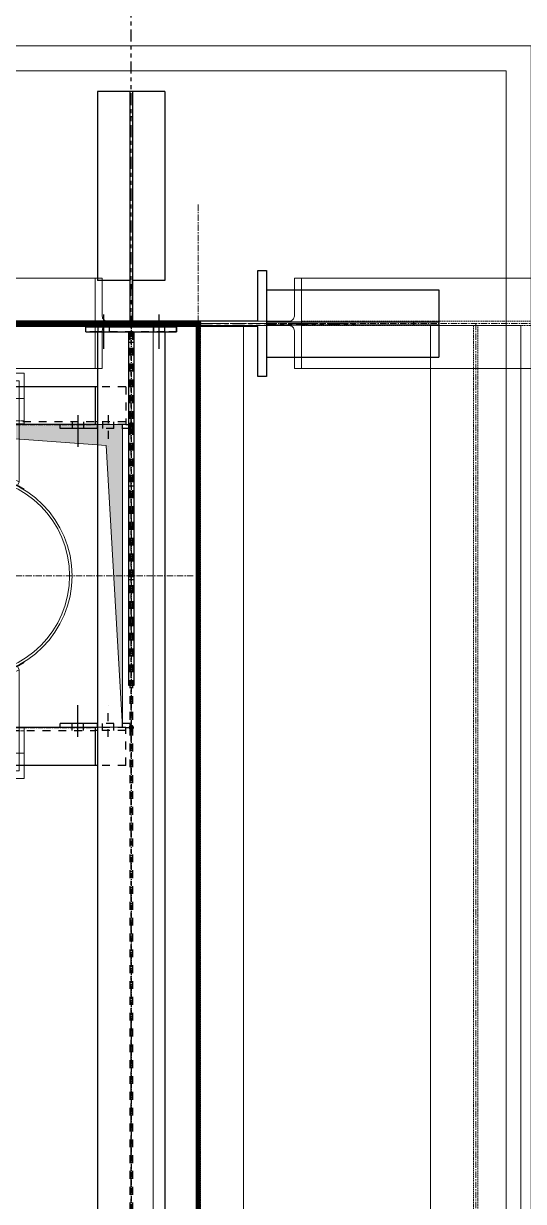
# Model space of a CAD drawing. Header units: inches. Extents: x 209270 to 234360, y -180214 to -150194.
# Drawn here: x 228165 to 229156, y -157003 to -154670 of the extents above; entities that cross this region are included whole.
import ezdxf

# ---------------------------------------------------------------- set-up
doc = ezdxf.new("R2010")
doc.units = ezdxf.units.IN
doc.header["$LTSCALE"] = 10
doc.header["$MEASUREMENT"] = 0
for name, pattern in [('CENTER', [2, 1.25, -0.25, 0.25, -0.25]), ('CENTER2', [1.125, 0.75, -0.125, 0.125, -0.125]), ('DXK_LINE_DOT2', [3.9198, 1.9599, -1.9599]), ('DXK_LINE_DOT5', [7.8785, 2.979, -0.9799, 0.9799, -0.9799, 0.9799, -0.9799]), ('HIDDEN', [0.375, 0.25, -0.125])]:
    doc.linetypes.add(name, pattern=pattern)
doc.layers.get('0').update_dxf_attribs({"color": 1})
for name, color, linetype in [('$AUDIT_BAD_LAYER1', 1, 'Continuous'), ('_BLUE_0', 5, 'Continuous'), ('_BLUE_1', 5, 'Continuous'), ('_BLUE_2', 5, 'Continuous'), ('_BLUE_4', 5, 'Continuous')]:
    doc.layers.add(name, color=color, linetype=linetype)
for name, color, linetype, lineweight in [('CEN', 1, 'CENTER', 9), ('CENETR LINE', 1, 'CENTER2', 9), ('DIM.', 1, 'Continuous', 13), ('handrail', 1, 'FENCELINE1', 9), ('HIDDEN', 1, 'HIDDEN', 9), ('MAIN OBJECT', 1, 'Continuous', 18), ('Sheeting', 1, 'Continuous', 0), ('STR25', 1, 'Continuous', 5)]:
    doc.layers.add(name, color=color, linetype=linetype, lineweight=lineweight)
doc.linetypes.add('FENCELINE1', pattern='A,0.25,-0.1,[133,arial.ttf,S=0.1,R=0,X=-0.1,Y=0],-0.1,1', length=1.45)

# ---------------------------------------------------------------- blocks, each defined once
blk = doc.blocks.new('A$C426f7GU6TT')
at = {"layer": 'CEN'}
for p, q in [((0, 235.7), (0, -235.7)), ((-235.7, 0), (235.7, 0))]:
    blk.add_line(p, q, dxfattribs=at)
blk.add_circle((0, 0), 5, dxfattribs=at)
at = {"layer": 'MAIN OBJECT'}
blk.add_lwpolyline([(4.4, -180.2, 0.414214), (14.6, -190.4), (89.4, -190.4), (89.4, -204.7), (-89.4, -204.7), (-89.4, -190.4), (-14.6, -190.4, 0.414214), (-4.4, -180.2), (-4.4, 180.2, 0.414214), (-14.6, 190.4), (-89.4, 190.4), (-89.4, 204.7), (89.4, 204.7), (89.4, 190.4), (14.6, 190.4, 0.414214), (4.4, 180.2), (4.4, -180.2)], format="xyb", dxfattribs=at)
blk = doc.blocks.new('A$C94658011')
at = {"layer": 'MAIN OBJECT'}
h = blk.add_hatch(color=6, dxfattribs=at)
h.dxf.hatch_style = 1
h.paths.add_polyline_path([(300, 300), (-300, 300), (-300, -300), (-267.5, 258.2)])
at = {"layer": 'CEN'}
for p, q in [((0, 420, 0), (0, -420, 0)), ((-440, 0), (430, 0))]:
    blk.add_line(p, q, dxfattribs=at)
at = {"layer": 'CENETR LINE'}
for p, q in [((0, 194.6, 52558611.8), (0, 401.3, 55275867.8)), ((105, 351.1, 2717256.1), (-105, 351.1, 2717256.1)), ((98, 351.1, 2717256.1), (-98, 351.1, 2717256.1)), ((-83, 351.1, 2717256.1), (-27, 351.1, 0)), ((-45, 369.1, 0), (-45, 333.1, 0)), ((-45, 369.1, 0), (-45, 333.1, 0)), ((27, 351.1, 0), (63, 351.1, 0)), ((45, 369.1, 0), (45, 333.1, 0)), ((45, 369.1, 0), (45, 333.1, 0)), ((350.1, -105), (350.1, 105, 0)), ((350.1, -98, 0), (350.1, 98, 0)), ((350.1, 83, 0), (350.1, 27, -2717256.1)), ((368.1, 45, -2717256.1), (332.1, 45, -2717256.1)), ((368.1, 45, -2717256.1), (332.1, 45, -2717256.1)), ((193.6, 0, 49841355.7), (400.3, 0, 52558611.8)), ((368.1, -45, -2717256.1), (332.1, -45, -2717256.1)), ((368.1, -45, -2717256.1), (332.1, -45, -2717256.1)), ((350.1, -27, -2717256.1), (350.1, -63, -2717256.1)), ((0, -194.6, 52558611.8), (0, -401.3, 55275867.8)), ((-45, -369.1, 0), (-45, -333.1, 0)), ((-45, -369.1, 0), (-45, -333.1, 0)), ((45, -369.1, 0), (45, -333.1, 0)), ((45, -369.1, 0), (45, -333.1, 0)), ((105, -351.1, 2717256.1), (-105, -351.1, 2717256.1)), ((98, -351.1, 2717256.1), (-98, -351.1, 2717256.1)), ((-83, -351.1, 2717256.1), (-27, -351.1, 0)), ((27, -351.1, 0), (63, -351.1, 0))]:
    blk.add_line(p, q, dxfattribs=at)
at = {"layer": 'HIDDEN'}
for p, q in [((-5, 401.3, 0), (-5, 307.3, 0)), ((5, 307.3, 0), (5, 401.3, 0)), ((-105, 307.3, 2717256.1), (105, 307.3, 2717256.1)), ((306.3, 105, 0), (306.3, -105)), ((400.3, 5, -2717256.1), (306.3, 5, -2717256.1)), ((306.3, -5, -2717256.1), (400.3, -5, -2717256.1)), ((-105, -307.3, 2717256.1), (105, -307.3, 2717256.1)), ((-5, -401.3, 0), (-5, -307.3, 0)), ((5, -307.3, 0), (5, -401.3, 0))]:
    blk.add_line(p, q, dxfattribs=at)
at = {"layer": 'MAIN OBJECT', "ltscale": 10}
for p, q in [((-3, 209, 56749858.4), (-3, 401.3, 55275867.8)), ((3, 209, 56749850.9), (3, 401.3, 55275867.8)), ((-95, 186.1, -4474740.4), (-95, 386.1, -2717256.1)), ((-95, 386.1, -2717256.1), (95, 386.1, -2717256.1)), ((-5, 386.1, -5434512.1), (5, 386.1, -5434512.1)), ((95, 386.1, -2717256.1), (95, 186.2, -4474455.9)), ((-95, 186.2, 2717256.1), (-91.4, 179, 2717256.1)), ((95, 186.2, 2717256.1), (91.3, 179, 2717256.1)), ((185.2, 95), (178, 91.4)), ((185.1, 95, -7191996.4), (385.1, 95, -5434512.1)), ((385.1, 95, -5434512.1), (385.1, -95, -5434512.1)), ((208, 3, 54032602.3), (400.3, 3, 52558611.8)), ((385.1, 5, -8151768.2), (385.1, -5, -8151768.2)), ((208, -3, 54032594.8), (400.3, -3, 52558611.8)), ((185.2, -95), (178, -91.3)), ((385.1, -95, -5434512.1), (185.2, -95, -7191711.9)), ((-95, -186.2, 2717256.1), (-91.4, -179, 2717256.1)), ((-95, -186.1, -4474740.4), (-95, -386.1, -2717256.1)), ((95, -186.2, 2717256.1), (91.3, -179, 2717256.1)), ((95, -386.1, -2717256.1), (95, -186.2, -4474455.9)), ((-3, -209, 56749858.4), (-3, -401.3, 55275867.8)), ((3, -209, 56749850.9), (3, -401.3, 55275867.8)), ((-95, -386.1, -2717256.1), (95, -386.1, -2717256.1)), ((-5, -386.1, -5434512.1), (5, -386.1, -5434512.1))]:
    blk.add_line(p, q, dxfattribs=at)
at = {"layer": 'MAIN OBJECT', "color": 6, "elevation": 2717256.1}
blk.add_lwpolyline([(-300, -300), (-267.5, 258.2), (300, 300)], dxfattribs=at)
at = {"layer": 'MAIN OBJECT', "elevation": 2717256.1}
blk.add_lwpolyline([(-300, -300), (300, -300), (300, 300), (-300, 300)], close=True, dxfattribs=at)
at = {"layer": 'MAIN OBJECT'}
for centre, radius in [((-45, 351.1, 0), 9), ((45, 351.1, 0), 9), ((0, 0), 200), ((0, 0), 194.9), ((350.1, 45, -2717256.1), 9), ((350.1, -45, -2717256.1), 9), ((-45, -351.1, 0), 9), ((45, -351.1, 0), 9)]:
    blk.add_circle(centre, radius, dxfattribs=at)
at = {"layer": 'MAIN OBJECT', "ltscale": 10}
for centre, radius in [((-45, 351.1, 0), 9), ((45, 351.1, 0), 8.95), ((350.1, 45, -2717256.1), 9), ((350.1, -45, -2717256.1), 8.95), ((-45, -351.1, 0), 9), ((45, -351.1, 0), 8.95)]:
    blk.add_circle(centre, radius, dxfattribs=at)
for centre, radius, start, end in [((0, 0, 2717256.1), 201, 61.8045, 121.5044), ((0, 0, 2717256.1), 209, 62.9739, 117.0465), ((-1, 0), 201, 331.8045, 31.5044), ((-1, 0), 209, 332.9739, 27.0465), ((0, 0, 2717256.1), 201, 238.4956, 298.1955), ((0, 0, 2717256.1), 209, 242.9535, 297.0261)]:
    blk.add_arc(centre, radius, start, end, dxfattribs=at)
at = {"layer": 'STR25'}
for p, q in [((-105, 401.3, 2717256.1), (105, 401.3, 2717256.1)), ((-105, 401.3, 2717256.1), (-105, 301.1, 2717256.1)), ((105, 401.3, 2717256.1), (105, 301.1, 2717256.1)), ((-105, 301.1, 2717256.1), (105, 301.1, 2717256.1)), ((300.1, 105, 0), (300.1, -105)), ((400.3, 105, 0), (300.1, 105, 0)), ((400.3, 105, 0), (400.3, -105, 0)), ((400.3, -105, 0), (300.1, -105)), ((-105, -301.1, 2717256.1), (105, -301.1, 2717256.1)), ((-105, -401.3, 2717256.1), (-105, -301.1, 2717256.1)), ((105, -401.3, 2717256.1), (105, -301.1, 2717256.1)), ((-105, -401.3, 2717256.1), (105, -401.3, 2717256.1))]:
    blk.add_line(p, q, dxfattribs=at)
blk = doc.blocks.new('A$C2b85e723')
blk.add_blockref('A$C94658011', (0, 0))
blk = doc.blocks.new('MECH_DRAWING')
at = {"layer": 'CEN'}
for p, q in [((217212.2, -155263.7), (228311.6, -155263.7)), ((228712.2, -155263.7), (229208.3, -155263.7)), ((229061.8, -155263.7), (229061.8, -165259.3))]:
    blk.add_line(p, q, dxfattribs=at)
at = {"layer": 'CEN', "elevation": 0.8}
blk.add_lwpolyline([(217011.9, -155263.7), (228511.9, -155263.7), (228511.9, -165263.7), (217011.9, -165263.7)], close=True, dxfattribs=at)
at = {"layer": 'handrail', "const_width": 10, "elevation": -448149754.8}
blk.add_lwpolyline([(228511.9, -159158.7), (228511.9, -155263.7), (217011.9, -155263.7), (217011.9, -156838.4)], dxfattribs=at)
at = {"layer": 'HIDDEN', "elevation": 0.8}
blk.add_lwpolyline([(228307.2, -155268.1), (217216.6, -155268.1), (217216.6, -155259.3), (228307.2, -155259.3)], close=True, dxfattribs=at)
at = {"layer": 'HIDDEN'}
for points in [[(229203.9, -155268.1), (228716.6, -155268.1), (228716.6, -155259.3), (229203.9, -155259.3)], [(228507.5, -165259.3), (228507.5, -155268.1), (228516.3, -155268.1), (228516.3, -165259.3)]]:
    blk.add_lwpolyline(points, close=True, dxfattribs=at)
at = {"layer": 'HIDDEN', "elevation": 0}
blk.add_lwpolyline([(229066.2, -165259.3), (229066.2, -155268.1), (229057.4, -155268.1), (229057.4, -165259.3)], dxfattribs=at)
at = {"layer": 'MAIN OBJECT', "elevation": 0.8}
blk.add_lwpolyline([(228307.2, -155353.1), (217216.6, -155353.1), (217216.6, -155174.3), (228307.2, -155174.3)], close=True, dxfattribs=at)
at = {"layer": 'MAIN OBJECT'}
for points in [[(229203.9, -155353.1), (228716.6, -155353.1), (228716.6, -155174.3), (229203.9, -155174.3)], [(228422.5, -165259.3), (228422.5, -155268.1), (228601.3, -155268.1), (228601.3, -165259.3)]]:
    blk.add_lwpolyline(points, close=True, dxfattribs=at)
at = {"layer": 'MAIN OBJECT', "elevation": 0}
blk.add_lwpolyline([(229151.2, -165259.3), (229151.2, -155268.1), (228972.4, -155268.1), (228972.4, -165259.3)], dxfattribs=at)
at = {"layer": 'Sheeting'}
for points in [[(216351.9, -154713.7), (229171.9, -154713.7), (229171.9, -165813.7), (216351.9, -165813.7)], [(216401.9, -154763.7), (229121.9, -154763.7), (229121.9, -165763.7), (216401.9, -165763.7)]]:
    blk.add_lwpolyline(points, close=True, dxfattribs=at)
at = {"layer": '$AUDIT_BAD_LAYER1', "rotation": 270.0096740856855}
blk.add_blockref('A$C426f7GU6TT', (228511.9, -155263.7, -0.8), dxfattribs=at)
at = {"layer": 'DIM.', "xscale": -1}
blk.add_blockref('A$C2b85e723', (228061.9, -155763.7), dxfattribs=at)
blk = doc.blocks.new('GridLine-116860372-116904 - 114867')
at = {"layer": '_BLUE_2', "linetype": 'DXK_LINE_DOT5'}
blk.add_line((23950.6, 12454.5), (23950.6, 27661.7), dxfattribs=at)
blk = doc.blocks.new('GridLine-116860372-116908 - 114867')
at = {"layer": '_BLUE_2', "linetype": 'DXK_LINE_DOT5'}
blk.add_line((2535.4, 25070.8), (24512.1, 25070.8), dxfattribs=at)
blk = doc.blocks.new('Part-116860372-114886 - 114867')
at = {"layer": '_BLUE_4', "linetype": 'Continuous'}
blk.add_hatch(color=256, dxfattribs=at).paths.add_polyline_path([(23950.6, 25065.8, -1), (23950.6, 25075.8, -1)])
at = {"layer": '_BLUE_2', "linetype": 'Continuous'}
for p, q in [((23615.1, 24939.6), (23615.1, 25202.1)), ((23615.1, 25202.1), (23636.9, 25202.1)), ((23636.9, 25202.1), (23636.9, 25077.6)), ((24264.3, 25202.1), (24286, 25202.1)), ((24264.3, 25077.6), (24264.3, 25202.1)), ((24286, 25202.1), (24286, 24939.6)), ((23636.9, 25077.6), (24264.3, 25077.6)), ((24264.3, 25064.1), (23636.9, 25064.1)), ((23636.9, 25064.1), (23636.9, 24939.6)), ((24264.3, 24939.6), (24264.3, 25064.1)), ((23636.9, 24939.6), (23615.1, 24939.6)), ((24286, 24939.6), (24264.3, 24939.6))]:
    blk.add_line(p, q, dxfattribs=at)
at = {"layer": '_BLUE_4', "linetype": 'CENTER'}
blk.add_line((23950.6, 25070.8), (23950.6, 25070.8), dxfattribs=at)
at = {"layer": '_BLUE_4', "linetype": 'Continuous'}
blk.add_circle((23950.6, 25070.8), 5, dxfattribs=at)
blk = doc.blocks.new('Part-116860372-114889 - 114867')
at = {"layer": '_BLUE_4', "linetype": 'Continuous'}
blk.add_hatch(color=256, dxfattribs=at).paths.add_polyline_path([(23950.6, 25065.8, -1), (23950.6, 25075.8, -1)])
at = {"layer": '_BLUE_4', "linetype": 'CENTER'}
blk.add_line((20200.6, 25070.8), (23950.6, 25070.8), dxfattribs=at)
at = {"layer": '_BLUE_4', "linetype": 'Continuous'}
blk.add_circle((23950.6, 25070.8), 5, dxfattribs=at)
blk = doc.blocks.new('Part-116860372-114979 - 114867')
at = {"layer": '_BLUE_4', "linetype": 'Continuous'}
blk.add_hatch(color=256, dxfattribs=at).paths.add_polyline_path([(23950.6, 25065.8, -1), (23950.6, 25075.8, -1)])
at = {"layer": '_BLUE_1', "linetype": 'DXK_LINE_DOT2'}
for p, q in [((24033.8, 25050.3), (23867.3, 25050.3)), ((23947, 25050.3), (23947, 21670)), ((23954.1, 25050.3), (23954.1, 21670))]:
    blk.add_line(p, q, dxfattribs=at)
at = {"layer": '_BLUE_2', "linetype": 'Continuous'}
for p, q in [((23867.3, 25050.3), (23867.3, 21670)), ((24033.8, 25050.3), (24033.8, 21670))]:
    blk.add_line(p, q, dxfattribs=at)
at = {"layer": '_BLUE_4', "linetype": 'CENTER'}
blk.add_line((23950.6, 25070.8), (23950.6, 21320.8), dxfattribs=at)
at = {"layer": '_BLUE_4', "linetype": 'Continuous'}
blk.add_circle((23950.6, 25070.8), 5, dxfattribs=at)
blk = doc.blocks.new('Part-116860372-115850 - 114867')
at = {"layer": '_BLUE_1', "linetype": 'DXK_LINE_DOT2'}
for p, q in [((23867.3, 24810.8), (23867.3, 24820.8)), ((23928.3, 24820.8), (23928.3, 24810.8)), ((23947, 24810.8), (23867.3, 24810.8))]:
    blk.add_line(p, q, dxfattribs=at)
at = {"layer": '_BLUE_2', "linetype": 'Continuous'}
for p, q in [((23774.5, 24810.8), (23774.5, 24820.8)), ((23867.3, 24820.8), (23861.1, 24820.8)), ((23867.3, 24810.8), (23774.5, 24810.8))]:
    blk.add_line(p, q, dxfattribs=at)
blk = doc.blocks.new('Bolt-116860372-115845 - 114867')
at = {"layer": '_BLUE_1', "linetype": 'DXK_LINE_DOT2'}
for p, q in [((23893.3, 24047.5), (23893.3, 24126.2)), ((23879.6, 24070.8), (23879.6, 24080.8)), ((23879.6, 24063.7), (23879.6, 24070.8)), ((23907.1, 24070.8), (23907.1, 24080.8)), ((23907.1, 24063.7), (23907.1, 24070.8))]:
    blk.add_line(p, q, dxfattribs=at)
at = {"layer": '_BLUE_2', "linetype": 'Continuous'}
for p, q in [((23818.3, 24047.5), (23818.3, 24126.2)), ((23804.6, 24070.8), (23804.6, 24080.8)), ((23804.6, 24063.7), (23804.6, 24070.8)), ((23832.1, 24070.8), (23832.1, 24080.8)), ((23832.1, 24063.7), (23832.1, 24070.8))]:
    blk.add_line(p, q, dxfattribs=at)
blk = doc.blocks.new('Bolt-116860372-115851 - 114867')
at = {"layer": '_BLUE_1', "linetype": 'DXK_LINE_DOT2'}
for p, q in [((23879.5, 24828), (23879.5, 24820.8)), ((23879.5, 24820.8), (23879.5, 24810.8)), ((23893.3, 24844.2), (23893.3, 24765.5)), ((23907, 24828), (23907, 24820.8)), ((23907, 24820.8), (23907, 24810.8))]:
    blk.add_line(p, q, dxfattribs=at)
at = {"layer": '_BLUE_2', "linetype": 'Continuous'}
for p, q in [((23804.5, 24828), (23804.5, 24820.8)), ((23804.5, 24820.8), (23804.5, 24810.8)), ((23818.3, 24844.2), (23818.3, 24765.5)), ((23832, 24828), (23832, 24820.8)), ((23832, 24820.8), (23832, 24810.8))]:
    blk.add_line(p, q, dxfattribs=at)
blk = doc.blocks.new('Part-116860372-150317 - 114867')
at = {"layer": '_BLUE_1', "linetype": 'DXK_LINE_DOT2'}
blk.add_line((24286, 25154.1), (24286, 24987.6), dxfattribs=at)
at = {"layer": '_BLUE_2', "linetype": 'Continuous'}
for p, q in [((24286, 25154.1), (24713.1, 25154.1)), ((24713.1, 25154.1), (24713.1, 25074.4)), ((24713.1, 25074.4), (24286, 25074.4)), ((24713.1, 25067.3), (24286, 25067.3)), ((24650.6, 25067.3), (24650.6, 25074.4)), ((24713.1, 25074.4), (24713.1, 25067.3)), ((24713.1, 25067.3), (24713.1, 24987.6)), ((24286, 24987.6), (24713.1, 24987.6))]:
    blk.add_line(p, q, dxfattribs=at)
blk = doc.blocks.new('Part-116860372-115096 - 114867')
at = {"layer": '_BLUE_4', "linetype": 'Continuous'}
for points in [[(22700.6, 24065.8, -1), (22700.6, 24075.8, -1)], [(23950.6, 24065.8, -1), (23950.6, 24075.8, -1)]]:
    blk.add_hatch(color=256, dxfattribs=at).paths.add_polyline_path(points)
at = {"layer": '_BLUE_1', "linetype": 'DXK_LINE_DOT2'}
for p, q in [((22714.1, 24070.8), (22714.1, 23977.1)), ((22790.1, 24070.8), (22714.1, 24070.8)), ((22783.8, 24063.7), (22714.1, 24063.7)), ((22790.1, 24063.7), (23861.1, 24063.7)), ((23519.3, 24070.8), (23256.8, 24070.8)), ((23937, 24070.8), (23861.1, 24070.8)), ((23937, 24063.7), (23867.3, 24063.7)), ((23937, 23977.1), (23937, 24070.8)), ((22783.8, 23977.1), (22714.1, 23977.1)), ((23519.3, 23977.1), (23256.8, 23977.1)), ((23937, 23977.1), (23867.3, 23977.1))]:
    blk.add_line(p, q, dxfattribs=at)
at = {"layer": '_BLUE_2', "linetype": 'Continuous'}
for p, q in [((22783.8, 24063.7), (22790.1, 24063.7)), ((23256.8, 24070.8), (22790.1, 24070.8)), ((22790.1, 24070.8), (22790.1, 23977.1)), ((23861.1, 24070.8), (23519.3, 24070.8)), ((23861.1, 24070.8), (23861.1, 23977.1)), ((23867.3, 24063.7), (23861.1, 24063.7)), ((23256.8, 23977.1), (22783.8, 23977.1)), ((23867.3, 23977.1), (23519.3, 23977.1))]:
    blk.add_line(p, q, dxfattribs=at)
at = {"layer": '_BLUE_4', "linetype": 'CENTER'}
for p, q in [((22700.6, 24070.8), (22714.1, 24070.8)), ((22790.1, 24070.8), (23256.8, 24070.8)), ((23519.3, 24070.8), (23861.1, 24070.8)), ((23937, 24070.8), (23950.6, 24070.8))]:
    blk.add_line(p, q, dxfattribs=at)
at = {"layer": '_BLUE_4', "linetype": 'Continuous'}
for centre in [(22700.6, 24070.8), (23950.6, 24070.8)]:
    blk.add_circle(centre, 5, dxfattribs=at)
blk = doc.blocks.new('Part-116860372-115097 - 114867')
at = {"layer": '_BLUE_4', "linetype": 'Continuous'}
for points in [[(23013.1, 24815.8, -1), (23013.1, 24825.8, -1)], [(23950.6, 24815.8, -1), (23950.6, 24825.8, -1)]]:
    blk.add_hatch(color=256, dxfattribs=at).paths.add_polyline_path(points)
at = {"layer": '_BLUE_1', "linetype": 'DXK_LINE_DOT2'}
for p, q in [((23519.3, 24914.6), (23256.8, 24914.6)), ((23937, 24914.6), (23867.3, 24914.6)), ((23937, 24914.6), (23937, 24820.8)), ((23519.3, 24828), (23025.6, 24828)), ((23519.3, 24820.8), (23256.8, 24820.8)), ((23937, 24828), (23519.3, 24828)), ((23937, 24820.8), (23861.1, 24820.8))]:
    blk.add_line(p, q, dxfattribs=at)
at = {"layer": '_BLUE_2', "linetype": 'Continuous'}
for p, q in [((23060.6, 24914.6), (23060.6, 24877.1)), ((23256.8, 24914.6), (23060.6, 24914.6)), ((23867.3, 24914.6), (23519.3, 24914.6)), ((23861.1, 24914.6), (23861.1, 24820.8)), ((23025.6, 24877.1), (23025.6, 24820.8)), ((23060.6, 24877.1), (23025.6, 24877.1)), ((23256.8, 24820.8), (23025.6, 24820.8)), ((23861.1, 24820.8), (23519.3, 24820.8)), ((23867.3, 24828), (23861.1, 24828))]:
    blk.add_line(p, q, dxfattribs=at)
at = {"layer": '_BLUE_4', "linetype": 'CENTER'}
for p, q in [((23013.1, 24820.8), (23256.8, 24820.8)), ((23519.3, 24820.8), (23861.1, 24820.8)), ((23937, 24820.8), (23950.6, 24820.8))]:
    blk.add_line(p, q, dxfattribs=at)
at = {"layer": '_BLUE_4', "linetype": 'Continuous'}
for centre in [(23013.1, 24820.8), (23950.6, 24820.8)]:
    blk.add_circle(centre, 5, dxfattribs=at)
blk = doc.blocks.new('Bolt-116860372-115408 - 114867')
at = {"layer": '_BLUE_2', "linetype": 'Continuous'}
for p, q in [((23881.8, 25093.8), (23881.8, 25008.8)), ((23881.8, 25093.8), (23881.8, 25008.8)), ((23881.8, 25093.8), (23881.8, 25008.8)), ((23881.8, 25093.8), (23881.8, 25008.8)), ((23881.8, 25093.8), (23881.8, 25008.8)), ((23881.8, 25093.8), (23881.8, 25008.8)), ((23881.8, 25093.8), (23881.8, 25008.8)), ((23881.8, 25093.8), (23881.8, 25008.8)), ((23881.8, 25093.8), (23881.8, 25008.8)), ((23881.8, 25093.8), (23881.8, 25008.8)), ((23881.8, 25093.8), (23881.8, 25008.8)), ((23881.8, 25093.8), (23881.8, 25008.8)), ((23881.8, 25093.8), (23881.8, 25008.8)), ((23881.8, 25093.8), (23881.8, 25008.8)), ((24019.3, 25093.8), (24019.3, 25008.8)), ((24019.3, 25093.8), (24019.3, 25008.8)), ((24019.3, 25093.8), (24019.3, 25008.8)), ((24019.3, 25093.8), (24019.3, 25008.8)), ((24019.3, 25093.8), (24019.3, 25008.8)), ((24019.3, 25093.8), (24019.3, 25008.8)), ((24019.3, 25093.8), (24019.3, 25008.8)), ((24019.3, 25093.8), (24019.3, 25008.8)), ((24019.3, 25093.8), (24019.3, 25008.8)), ((24019.3, 25093.8), (24019.3, 25008.8)), ((24019.3, 25093.8), (24019.3, 25008.8)), ((24019.3, 25093.8), (24019.3, 25008.8)), ((24019.3, 25093.8), (24019.3, 25008.8)), ((24019.3, 25093.8), (24019.3, 25008.8)), ((23868.1, 25077.6), (23868.1, 25064.1)), ((23868.1, 25077.6), (23868.1, 25064.1)), ((23868.1, 25077.6), (23868.1, 25064.1)), ((23868.1, 25077.6), (23868.1, 25064.1)), ((23868.1, 25077.6), (23868.1, 25064.1)), ((23868.1, 25077.6), (23868.1, 25064.1)), ((23868.1, 25077.6), (23868.1, 25064.1)), ((23868.1, 25077.6), (23868.1, 25064.1)), ((23868.1, 25077.6), (23868.1, 25064.1)), ((23868.1, 25077.6), (23868.1, 25064.1)), ((23868.1, 25077.6), (23868.1, 25064.1)), ((23868.1, 25077.6), (23868.1, 25064.1)), ((23868.1, 25077.6), (23868.1, 25064.1)), ((23868.1, 25077.6), (23868.1, 25064.1)), ((23868.1, 25062.8), (23868.1, 25050.3)), ((23868.1, 25062.8), (23868.1, 25050.3)), ((23868.1, 25062.8), (23868.1, 25050.3)), ((23868.1, 25062.8), (23868.1, 25050.3)), ((23868.1, 25062.8), (23868.1, 25050.3)), ((23868.1, 25062.8), (23868.1, 25050.3)), ((23868.1, 25062.8), (23868.1, 25050.3)), ((23868.1, 25062.8), (23868.1, 25050.3)), ((23868.1, 25062.8), (23868.1, 25050.3)), ((23868.1, 25062.8), (23868.1, 25050.3)), ((23868.1, 25062.8), (23868.1, 25050.3)), ((23868.1, 25062.8), (23868.1, 25050.3)), ((23868.1, 25062.8), (23868.1, 25050.3)), ((23868.1, 25062.8), (23868.1, 25050.3)), ((23895.6, 25077.6), (23895.6, 25064.1)), ((23895.6, 25077.6), (23895.6, 25064.1)), ((23895.6, 25077.6), (23895.6, 25064.1)), ((23895.6, 25077.6), (23895.6, 25064.1)), ((23895.6, 25077.6), (23895.6, 25064.1)), ((23895.6, 25077.6), (23895.6, 25064.1)), ((23895.6, 25077.6), (23895.6, 25064.1)), ((23895.6, 25077.6), (23895.6, 25064.1)), ((23895.6, 25077.6), (23895.6, 25064.1)), ((23895.6, 25077.6), (23895.6, 25064.1)), ((23895.6, 25077.6), (23895.6, 25064.1)), ((23895.6, 25077.6), (23895.6, 25064.1)), ((23895.6, 25077.6), (23895.6, 25064.1)), ((23895.6, 25077.6), (23895.6, 25064.1)), ((23895.6, 25062.8), (23895.6, 25050.3)), ((23895.6, 25062.8), (23895.6, 25050.3)), ((23895.6, 25062.8), (23895.6, 25050.3)), ((23895.6, 25062.8), (23895.6, 25050.3)), ((23895.6, 25062.8), (23895.6, 25050.3)), ((23895.6, 25062.8), (23895.6, 25050.3)), ((23895.6, 25062.8), (23895.6, 25050.3)), ((23895.6, 25062.8), (23895.6, 25050.3)), ((23895.6, 25062.8), (23895.6, 25050.3)), ((23895.6, 25062.8), (23895.6, 25050.3)), ((23895.6, 25062.8), (23895.6, 25050.3)), ((23895.6, 25062.8), (23895.6, 25050.3)), ((23895.6, 25062.8), (23895.6, 25050.3)), ((23895.6, 25062.8), (23895.6, 25050.3)), ((24005.6, 25077.6), (24005.6, 25064.1)), ((24005.6, 25077.6), (24005.6, 25064.1)), ((24005.6, 25077.6), (24005.6, 25064.1)), ((24005.6, 25077.6), (24005.6, 25064.1)), ((24005.6, 25077.6), (24005.6, 25064.1)), ((24005.6, 25077.6), (24005.6, 25064.1)), ((24005.6, 25077.6), (24005.6, 25064.1)), ((24005.6, 25077.6), (24005.6, 25064.1)), ((24005.6, 25077.6), (24005.6, 25064.1)), ((24005.6, 25077.6), (24005.6, 25064.1)), ((24005.6, 25077.6), (24005.6, 25064.1)), ((24005.6, 25077.6), (24005.6, 25064.1)), ((24005.6, 25077.6), (24005.6, 25064.1)), ((24005.6, 25077.6), (24005.6, 25064.1)), ((24005.6, 25062.8), (24005.6, 25050.3)), ((24005.6, 25062.8), (24005.6, 25050.3)), ((24005.6, 25062.8), (24005.6, 25050.3)), ((24005.6, 25062.8), (24005.6, 25050.3)), ((24005.6, 25062.8), (24005.6, 25050.3)), ((24005.6, 25062.8), (24005.6, 25050.3)), ((24005.6, 25062.8), (24005.6, 25050.3)), ((24005.6, 25062.8), (24005.6, 25050.3)), ((24005.6, 25062.8), (24005.6, 25050.3)), ((24005.6, 25062.8), (24005.6, 25050.3)), ((24005.6, 25062.8), (24005.6, 25050.3)), ((24005.6, 25062.8), (24005.6, 25050.3)), ((24005.6, 25062.8), (24005.6, 25050.3)), ((24005.6, 25062.8), (24005.6, 25050.3)), ((24033.1, 25077.6), (24033.1, 25064.1)), ((24033.1, 25077.6), (24033.1, 25064.1)), ((24033.1, 25077.6), (24033.1, 25064.1)), ((24033.1, 25077.6), (24033.1, 25064.1)), ((24033.1, 25077.6), (24033.1, 25064.1)), ((24033.1, 25077.6), (24033.1, 25064.1)), ((24033.1, 25077.6), (24033.1, 25064.1)), ((24033.1, 25077.6), (24033.1, 25064.1)), ((24033.1, 25077.6), (24033.1, 25064.1)), ((24033.1, 25077.6), (24033.1, 25064.1)), ((24033.1, 25077.6), (24033.1, 25064.1)), ((24033.1, 25077.6), (24033.1, 25064.1)), ((24033.1, 25077.6), (24033.1, 25064.1)), ((24033.1, 25077.6), (24033.1, 25064.1)), ((24033.1, 25062.8), (24033.1, 25050.3)), ((24033.1, 25062.8), (24033.1, 25050.3)), ((24033.1, 25062.8), (24033.1, 25050.3)), ((24033.1, 25062.8), (24033.1, 25050.3)), ((24033.1, 25062.8), (24033.1, 25050.3)), ((24033.1, 25062.8), (24033.1, 25050.3)), ((24033.1, 25062.8), (24033.1, 25050.3)), ((24033.1, 25062.8), (24033.1, 25050.3)), ((24033.1, 25062.8), (24033.1, 25050.3)), ((24033.1, 25062.8), (24033.1, 25050.3)), ((24033.1, 25062.8), (24033.1, 25050.3)), ((24033.1, 25062.8), (24033.1, 25050.3)), ((24033.1, 25062.8), (24033.1, 25050.3)), ((24033.1, 25062.8), (24033.1, 25050.3))]:
    blk.add_line(p, q, dxfattribs=at)
blk = doc.blocks.new('Part-116860372-154277 - 114867')
at = {"layer": '_BLUE_1', "linetype": 'DXK_LINE_DOT2'}
for p, q in [((23947, 25645.8), (23947, 25583.3)), ((23954.1, 25077.6), (23954.1, 25177.6)), ((23954.1, 25077.6), (23947, 25077.6)), ((23947, 25077.6), (23954.1, 25077.6)), ((23954.1, 25077.6), (23954.1, 25077.6))]:
    blk.add_line(p, q, dxfattribs=at)
at = {"layer": '_BLUE_2', "linetype": 'Continuous'}
for p, q in [((24033.8, 25645.8), (23867.3, 25645.8)), ((23867.3, 25645.8), (23867.3, 25177.6)), ((23947, 25645.8), (23947, 25077.6)), ((23954.1, 25645.8), (23954.1, 25077.6)), ((24033.8, 25645.8), (24033.8, 25177.6)), ((23947, 25583.3), (23954.1, 25583.3)), ((23947, 25177.6), (23867.3, 25177.6)), ((24033.8, 25177.6), (23954.1, 25177.6))]:
    blk.add_line(p, q, dxfattribs=at)
blk = doc.blocks.new('Part-116860372-115397 - 114867')
at = {"layer": '_BLUE_1', "linetype": 'DXK_LINE_DOT2'}
for p, q in [((23838.1, 25050.3), (23838.1, 25062.8)), ((23838.1, 25062.8), (24063.1, 25062.8)), ((24063.1, 25062.8), (24063.1, 25050.3)), ((23867.3, 25050.3), (23838.1, 25050.3)), ((24063.1, 25050.3), (24033.8, 25050.3))]:
    blk.add_line(p, q, dxfattribs=at)
at = {"layer": '_BLUE_2', "linetype": 'Continuous'}
for p, q in [((23838.1, 25050.3), (23838.1, 25062.8)), ((23838.1, 25062.8), (24063.1, 25062.8)), ((24063.1, 25050.3), (24063.1, 25062.8)), ((23838.1, 25050.3), (24063.1, 25050.3))]:
    blk.add_line(p, q, dxfattribs=at)
blk = doc.blocks.new('Part-116860372-115401 - 114867')
at = {"layer": '_BLUE_1', "linetype": 'DXK_LINE_DOT2'}
for p, q in [((23944.3, 24322.7), (23944.3, 25050.3)), ((23944.3, 25025.3), (23956.8, 25025.3)), ((23956.8, 25050.3), (23956.8, 24322.7))]:
    blk.add_line(p, q, dxfattribs=at)
at = {"layer": '_BLUE_2', "linetype": 'Continuous'}
for p, q in [((23944.3, 24322.7), (23944.3, 25050.3)), ((23944.3, 25050.3), (23956.8, 25050.3)), ((23956.8, 25050.3), (23956.8, 24322.7)), ((23944.3, 24175), (23944.3, 24322.7)), ((23956.8, 24322.7), (23944.3, 24322.7)), ((23956.8, 24322.7), (23956.8, 24175)), ((23956.8, 24175), (23944.3, 24175))]:
    blk.add_line(p, q, dxfattribs=at)
blk = doc.blocks.new('Part-116860372-115405 - 114867')
at = {"layer": '_BLUE_1', "linetype": 'DXK_LINE_DOT2'}
for p, q in [((23956.8, 24668.2), (23944.3, 24668.2)), ((23944.3, 24437.5), (23956.8, 24437.5))]:
    blk.add_line(p, q, dxfattribs=at)
blk = doc.blocks.new('Part-116860372-115844 - 114867')
at = {"layer": '_BLUE_1', "linetype": 'DXK_LINE_DOT2'}
for p, q in [((23947, 24080.8), (23867.3, 24080.8)), ((23867.3, 24070.8), (23867.3, 24080.8)), ((23928.3, 24080.8), (23928.3, 24070.8)), ((23947, 24080.8), (23947, 24070.8))]:
    blk.add_line(p, q, dxfattribs=at)
at = {"layer": '_BLUE_2', "linetype": 'Continuous'}
for p, q in [((23867.3, 24080.8), (23774.5, 24080.8)), ((23774.5, 24070.8), (23774.5, 24080.8)), ((23867.3, 24070.8), (23861.1, 24070.8))]:
    blk.add_line(p, q, dxfattribs=at)
blk = doc.blocks.new('STR_DRAWING')
at = {"layer": '_BLUE_0', "xscale": 0.8, "yscale": 0.8, "zscale": 0.8}
for name in ['GridLine-116860372-116904 - 114867', 'Part-116860372-154277 - 114867', 'GridLine-116860372-116908 - 114867', 'Part-116860372-114886 - 114867', 'Part-116860372-114889 - 114867', 'Part-116860372-150317 - 114867', 'Bolt-116860372-115408 - 114867', 'Part-116860372-115397 - 114867', 'Part-116860372-114979 - 114867', 'Part-116860372-115401 - 114867', 'Part-116860372-115097 - 114867', 'Bolt-116860372-115851 - 114867', 'Part-116860372-115850 - 114867', 'Part-116860372-115405 - 114867', 'Bolt-116860372-115845 - 114867', 'Part-116860372-115096 - 114867', 'Part-116860372-115844 - 114867']:
    blk.add_blockref(name, (971.5, 4264.2), dxfattribs=at)

msp = doc.modelspace()

# ---------------------------------------------------------------- block references
for name, p in [('MECH_DRAWING', (0, 0)), ('STR_DRAWING', (208247, -179585))]:
    msp.add_blockref(name, p)

doc.saveas('drawing.dxf')
